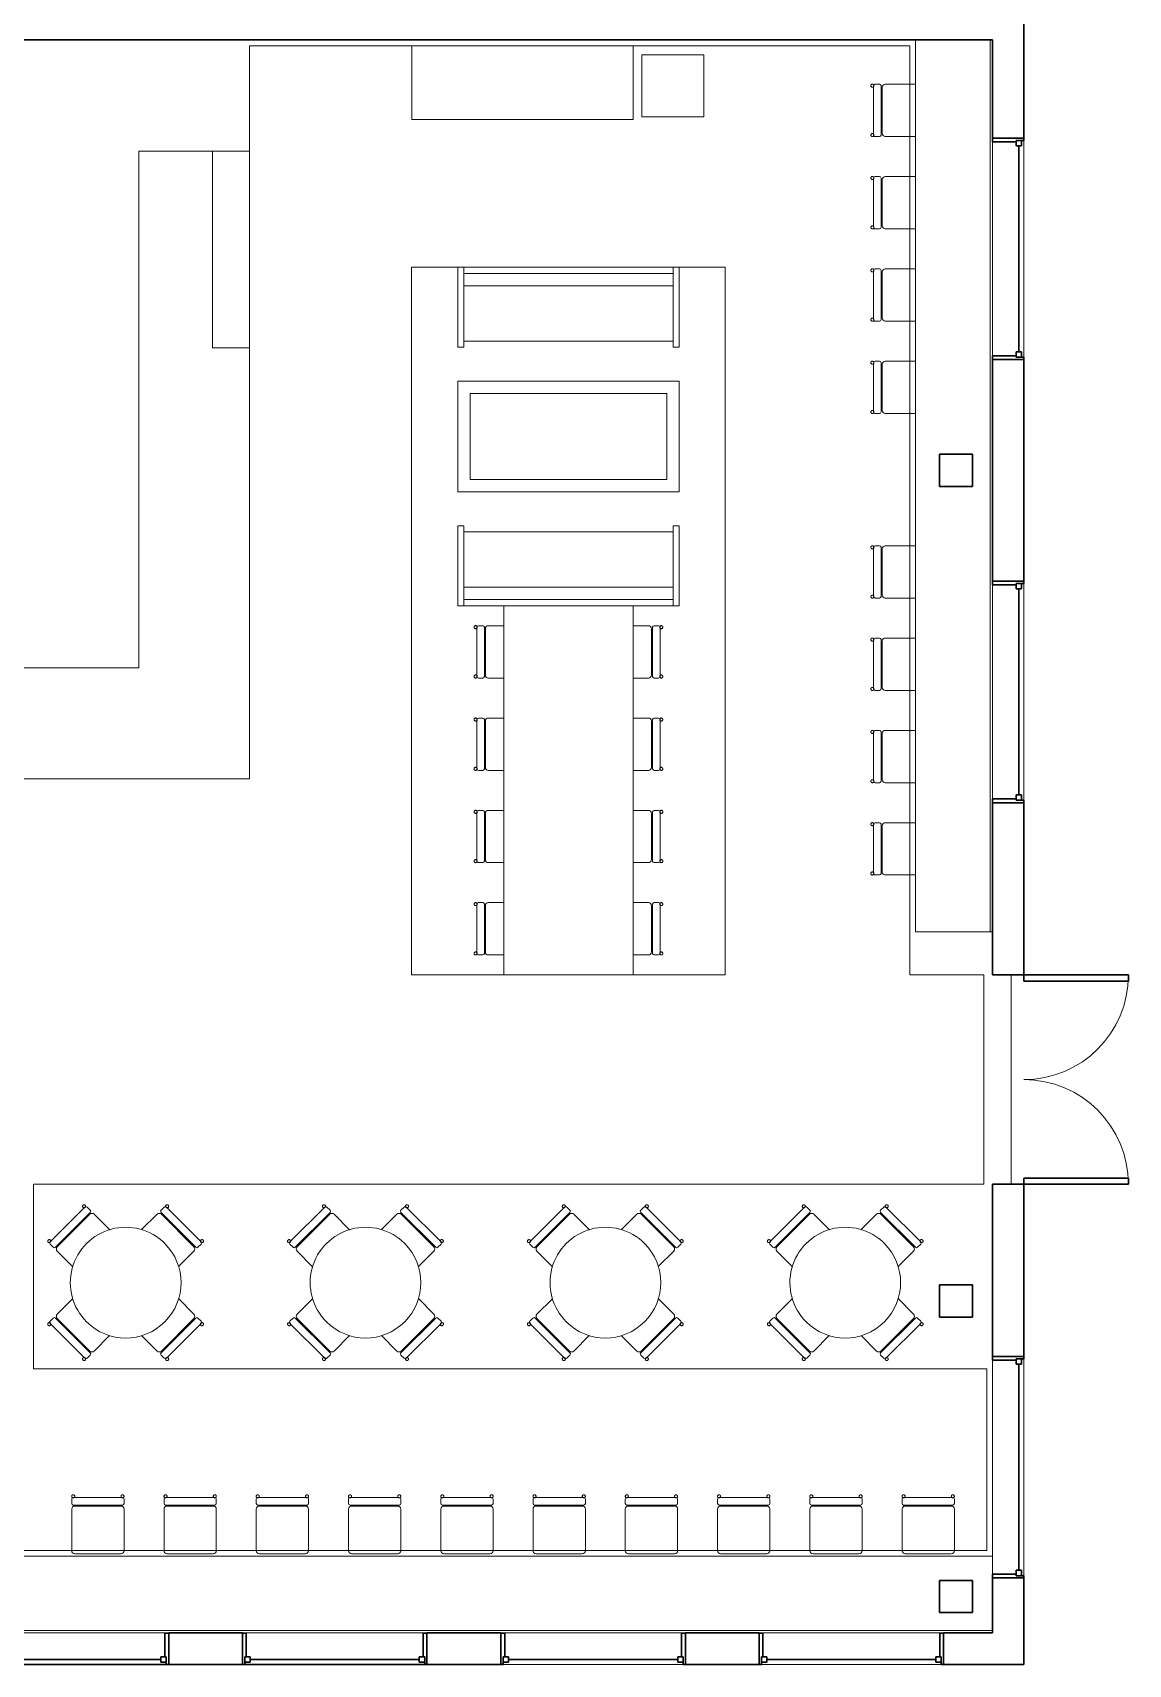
# Model space of a CAD drawing. Header units: millimetres. Extents: x 622 to 32901, y -1338 to 30648.
# Drawn here: x 23122 to 32172, y -343 to 13127 of the extents above; entities that cross this region are included whole.
import ezdxf

# ---------------------------------------------------------------- set-up
doc = ezdxf.new("R2010")
doc.units = ezdxf.units.MM
doc.header["$MEASUREMENT"] = 0
for name, color, linetype, lineweight in [('A-000-M_MASS', 13, 'Continuous', 9), ('A-010-M_LINE-T', 151, 'Continuous', 9), ('A-200-M_WALL_EXT', 113, 'Continuous', 18), ('A-200-M_WALL_INT', 2, 'Continuous', 18), ('A-230-M_FLOOR', 192, 'Continuous', 18), ('A-314-M_WINDO_GLASS', 151, 'Continuous', 30), ('A-314-M_WINDOW', 151, 'Continuous', 18), ('A-314-M_WINDOW_FRM', 151, 'Continuous', 30), ('A-325-M_DOOR', 31, 'Continuous', 18), ('A-325-M_DOOR_PANEL', 31, 'Continuous', 18), ('A-700-M_FFE', 30, 'Continuous', 9), ('A-760-M_FFE_STORAGE', 31, 'Continuous', 9), ('L-910-M_SITE', 91, 'Continuous', 9), ('S-280-M_COLUMN', 52, 'Continuous', 18)]:
    doc.layers.add(name, color=color, linetype=linetype, lineweight=lineweight)

# ---------------------------------------------------------------- blocks, each defined once
blk = doc.blocks.new('Fixed - 60_ x 72_-458242-Level 1')
at = {"layer": 'A-314-M_WINDO_GLASS', "color": 55}
blk.add_line((-29, 3.47), (26, 3.47), dxfattribs=at)
at = {"layer": 'A-314-M_WINDOW_FRM', "color": 55}
for p, q in [((-31.5, 5.09), (-30.75, 5.09)), ((-30.75, 2.59), (-30.75, 5.09)), ((-30.75, 4.34), (-30.75, 2.59)), ((-30.75, 4.34), (-29, 4.34)), ((-30.75, 2.59), (-29, 2.59)), ((-30.75, 2.59), (-30.25, 2.59)), ((-30.25, -5.09), (-30.25, 2.59)), ((-29, 4.34), (-29, 2.59)), ((26, 4.34), (26, 2.59)), ((27.75, 4.34), (26, 4.34)), ((27.75, 2.59), (26, 2.59)), ((27.25, 2.59), (27.75, 2.59)), ((27.25, 2.59), (27.25, -5.09)), ((27.75, 2.59), (27.75, 5.09)), ((28.5, 5.09), (27.75, 5.09)), ((27.75, 4.34), (27.75, 2.59)), ((-30.25, -5.09), (-31.5, -5.09)), ((27.25, -5.09), (28.5, -5.09))]:
    blk.add_line(p, q, dxfattribs=at)
blk = doc.blocks.new('Fixed - 72_ x 72_-458176-Level 1')
at = {"layer": 'A-314-M_WINDO_GLASS', "color": 55}
blk.add_line((-35, 3.47), (32, 3.47), dxfattribs=at)
at = {"layer": 'A-314-M_WINDOW_FRM', "color": 55}
for p, q in [((-37.5, 5.09), (-36.75, 5.09)), ((-36.75, 2.59), (-36.75, 5.09)), ((-36.75, 4.34), (-36.75, 2.59)), ((-36.75, 4.34), (-35, 4.34)), ((-36.75, 2.59), (-35, 2.59)), ((-36.75, 2.59), (-36.25, 2.59)), ((-36.25, -5.09), (-36.25, 2.59)), ((-35, 4.34), (-35, 2.59)), ((32, 4.34), (32, 2.59)), ((33.75, 4.34), (32, 4.34)), ((33.75, 2.59), (32, 2.59)), ((33.25, 2.59), (33.75, 2.59)), ((33.25, 2.59), (33.25, -5.09)), ((33.75, 2.59), (33.75, 5.09)), ((34.5, 5.09), (33.75, 5.09)), ((33.75, 4.34), (33.75, 2.59)), ((-36.25, -5.09), (-37.5, -5.09)), ((33.25, -5.09), (34.5, -5.09))]:
    blk.add_line(p, q, dxfattribs=at)
blk = doc.blocks.new('Door-Double-Glass - 68_ x 80_-458244-Level 1')
at = {"layer": 'A-325-M_DOOR', "color": 8}
for centre, start, end in [((-34, 5.19), 360, 90), ((34, 5.19), 90, 180)]:
    blk.add_arc(centre, 34, start, end, dxfattribs=at)
at = {"layer": 'A-325-M_DOOR_PANEL', "color": 55, "lineweight": 30}
for p, q in [((-34, 5.19), (-34, 39.19)), ((-34, 39.19), (-32, 39.19)), ((-32, 39.19), (-32, 5.19)), ((34, 39.19), (32, 39.19)), ((32, 39.19), (32, 5.19)), ((34, 5.19), (34, 39.19)), ((-32, 5.19), (-34, 5.19)), ((32, 5.19), (34, 5.19))]:
    blk.add_line(p, q, dxfattribs=at)
blk = doc.blocks.new('Counter Top_BVL - Cafe Bar-668300-Level 1')
at = {"layer": 'A-760-M_FFE_STORAGE'}
for p, q in [((28.61, 0), (-31.39, 0)), ((112.61, 0), (52.61, 0)), ((196.61, 0), (136.61, 0)), ((280.61, 0), (220.61, 0)), ((337.24, -6.62), (337.24, 0)), ((337.24, -0.75), (-47.26, -0.75)), ((-47.26, -17.87), (-47.26, -25)), ((337.24, -25), (337.24, -17.13)), ((-47.26, -25), (337.24, -25))]:
    blk.add_line(p, q, dxfattribs=at)
blk = doc.blocks.new('Glulam-Western Species-Column - 10_75x10_5-390985-Level 1')
at = {"layer": 'S-280-M_COLUMN', "color": 55, "lineweight": 30}
for p, q in [((5.375, 5.25), (-5.375, 5.25)), ((-5.375, 5.25), (-5.375, -5.25)), ((5.375, -5.25), (5.375, 5.25)), ((-5.375, -5.25), (5.375, -5.25))]:
    blk.add_line(p, q, dxfattribs=at)
blk = doc.blocks.new('Table-Dining Round w Chairs - 36_ Diameter-443376-Level 1')
at = {"layer": 'A-700-M_FFE'}
for start, end in [(90, 270), (270, 90)]:
    blk.add_arc((4.08, -7.28), 18, start, end, dxfattribs=at)
blk = doc.blocks.new('Chair-Breuer - Chair-Breuer-443338-Level 1')
at = {"layer": 'A-700-M_FFE'}
for p, q in [((-8.5, 2.06), (-8.5, -5)), ((8.5, -5), (8.5, 2.06)), ((-8.5, -6.85), (-8.5, -8.3)), ((8, -6.35), (-8, -6.35)), ((-8, -8.8), (8, -8.8)), ((-7.5, -6), (7.5, -6)), ((8.5, -8.3), (8.5, -6.85))]:
    blk.add_line(p, q, dxfattribs=at)
for centre, radius, start, end in [((-7.5, -5), 1, 180, 270), ((7.5, -5), 1, 270, 360), ((-8, -6.85), 0.5, 90, 180), ((-8, -8.3), 0.5, 180, 270), ((8, -6.85), 0.5, 0, 90), ((8, -8.3), 0.5, 270, 0)]:
    blk.add_arc(centre, radius, start, end, dxfattribs=at)
for points in [[(-8.01, -8.68), (-8.05, -8.68), (-8.13, -8.68), (-8.25, -8.73), (-8.35, -8.8), (-8.45, -8.92), (-8.53, -9.11), (-8.5, -9.33), (-8.41, -9.49), (-8.3, -9.59), (-8.16, -9.66), (-8.06, -9.67), (-8.01, -9.67)], [(-8.01, -9.67), (-7.97, -9.67), (-7.89, -9.66), (-7.78, -9.62), (-7.68, -9.55), (-7.57, -9.43), (-7.49, -9.24), (-7.52, -9.02), (-7.61, -8.86), (-7.72, -8.76), (-7.86, -8.69), (-7.96, -8.68), (-8.01, -8.68)], [(8.02, -8.68), (7.98, -8.68), (7.9, -8.68), (7.79, -8.73), (7.69, -8.8), (7.58, -8.92), (7.5, -9.11), (7.53, -9.33), (7.62, -9.49), (7.73, -9.59), (7.87, -9.66), (7.97, -9.67), (8.02, -9.67)], [(8.02, -9.67), (8.06, -9.67), (8.14, -9.66), (8.26, -9.62), (8.36, -9.55), (8.46, -9.43), (8.54, -9.24), (8.51, -9.02), (8.42, -8.86), (8.31, -8.76), (8.17, -8.69), (8.07, -8.68), (8.02, -8.68)]]:
    blk.add_open_spline(points, degree=3, knots=[0, 0, 0, 0, 0.076923, 0.153846, 0.230769, 0.307692, 0.461538, 0.615385, 0.711538, 0.807692, 0.903846, 1, 1, 1, 1], dxfattribs=at)
blk = doc.blocks.new('Chair-Breuer - Chair-Breuer-V8-Level 1')
at = {"layer": 'A-700-M_FFE'}
for p, q in [((-8.5, 2.13), (-8.5, -5)), ((8.5, -5), (8.5, 2.12)), ((-8.5, -6.85), (-8.5, -8.3)), ((8, -6.35), (-8, -6.35)), ((-8, -8.8), (8, -8.8)), ((-7.5, -6), (7.5, -6)), ((8.5, -8.3), (8.5, -6.85))]:
    blk.add_line(p, q, dxfattribs=at)
for centre, radius, start, end in [((-7.5, -5), 1, 180, 270), ((7.5, -5), 1, 270, 360), ((-8, -6.85), 0.5, 90, 180), ((-8, -8.3), 0.5, 180, 270), ((8, -6.85), 0.5, 0, 90), ((8, -8.3), 0.5, 270, 0)]:
    blk.add_arc(centre, radius, start, end, dxfattribs=at)
for points in [[(-8.01, -8.68), (-8.05, -8.68), (-8.13, -8.68), (-8.25, -8.73), (-8.35, -8.8), (-8.45, -8.92), (-8.53, -9.11), (-8.5, -9.33), (-8.41, -9.49), (-8.3, -9.59), (-8.16, -9.66), (-8.06, -9.67), (-8.01, -9.67)], [(-8.01, -9.67), (-7.97, -9.67), (-7.89, -9.66), (-7.78, -9.62), (-7.68, -9.55), (-7.57, -9.43), (-7.49, -9.24), (-7.52, -9.02), (-7.61, -8.86), (-7.72, -8.76), (-7.86, -8.69), (-7.96, -8.68), (-8.01, -8.68)], [(8.02, -8.68), (7.98, -8.68), (7.9, -8.68), (7.79, -8.73), (7.69, -8.8), (7.58, -8.92), (7.5, -9.11), (7.53, -9.33), (7.62, -9.49), (7.73, -9.59), (7.87, -9.66), (7.97, -9.67), (8.02, -9.67)], [(8.02, -9.67), (8.06, -9.67), (8.14, -9.66), (8.26, -9.62), (8.36, -9.55), (8.46, -9.43), (8.54, -9.24), (8.51, -9.02), (8.42, -8.86), (8.31, -8.76), (8.17, -8.69), (8.07, -8.68), (8.02, -8.68)]]:
    blk.add_open_spline(points, degree=3, knots=[0, 0, 0, 0, 0.076923, 0.153846, 0.230769, 0.307692, 0.461538, 0.615385, 0.711538, 0.807692, 0.903846, 1, 1, 1, 1], dxfattribs=at)
blk = doc.blocks.new('Counter Top_BVL - Cafe Bar-668329-Level 1')
at = {"layer": 'A-760-M_FFE_STORAGE'}
for p, q in [((56.61, 0), (-15.39, 0)), ((200.61, 0), (128.61, 0)), ((242.61, -25), (242.61, 0)), ((242.61, -0.75), (-47.26, -0.75)), ((-47.26, -25), (242.61, -25))]:
    blk.add_line(p, q, dxfattribs=at)
blk = doc.blocks.new('Sofa - 72_-445384-Level 1')
at = {"layer": 'A-700-M_FFE'}
for p, q in [((38.77, 18.75), (-33.23, 18.75)), ((-33.23, 18.75), (-33.23, -7.25)), ((-33.23, -7.25), (-33.23, 18.75)), ((-33.23, 18.75), (-31.23, 18.75)), ((-31.23, 18.75), (-31.23, -5.2)), ((-31.23, 16.75), (-31.23, 18.75)), ((-31.23, 18.75), (36.77, 18.75)), ((36.77, 16.75), (-31.23, 16.75)), ((36.77, -5.2), (36.77, 18.75)), ((36.77, 18.75), (38.77, 18.75)), ((36.77, 18.75), (36.77, 16.75)), ((38.77, -7.25), (38.77, 18.75)), ((38.77, 18.75), (38.77, -7.25)), ((-31.23, 12.75), (36.77, 12.75)), ((-31.23, -7.25), (-31.23, -5.25)), ((-31.23, -5.25), (36.77, -5.25)), ((36.77, -5.25), (36.77, -7.25)), ((-33.23, -7.25), (-31.23, -7.25)), ((-31.23, -7.25), (-33.23, -7.25)), ((36.77, -7.25), (38.77, -7.25)), ((38.77, -7.25), (36.77, -7.25))]:
    blk.add_line(p, q, dxfattribs=at)
blk = doc.blocks.new('Table-Coffee - 36_ x 72_ x 18_-446254-Level 1')
at = {"layer": 'A-700-M_FFE'}
for p, q in [((36.72, 21.75), (-35.28, 21.75)), ((-35.28, 21.75), (-35.28, -14.25)), ((36.72, -14.25), (36.72, 21.75)), ((-31.28, -10.25), (-31.28, 17.75)), ((-31.28, 17.75), (32.72, 17.75)), ((32.72, 17.75), (32.72, -10.25)), ((32.72, -10.25), (-31.28, -10.25)), ((-35.28, -14.25), (36.72, -14.25))]:
    blk.add_line(p, q, dxfattribs=at)
blk = doc.blocks.new('Table-Rectangular - 120_ x 42_-451085-Level 1')
at = {"layer": 'A-700-M_FFE'}
for p, q in [((60, 21), (-60, 21)), ((-60, 21), (-60, -21)), ((-60, -21), (60, -21))]:
    blk.add_line(p, q, dxfattribs=at)
blk = doc.blocks.new('Chair-Breuer - Chair-Breuer-V9-Level 1')
at = {"layer": 'A-700-M_FFE'}
for p, q in [((-8.5, 0), (-8.5, -5)), ((8.5, -5), (8.5, 0)), ((-8.5, -6.85), (-8.5, -8.3)), ((8, -6.35), (-8, -6.35)), ((-8, -8.8), (8, -8.8)), ((-7.5, -6), (7.5, -6)), ((8.5, -8.3), (8.5, -6.85))]:
    blk.add_line(p, q, dxfattribs=at)
for centre, radius, start, end in [((-7.5, -5), 1, 180, 270), ((7.5, -5), 1, 270, 360), ((-8, -6.85), 0.5, 90, 180), ((-8, -8.3), 0.5, 180, 270), ((8, -6.85), 0.5, 0, 90), ((8, -8.3), 0.5, 270, 0)]:
    blk.add_arc(centre, radius, start, end, dxfattribs=at)
for points in [[(-8.01, -8.68), (-8.05, -8.68), (-8.13, -8.68), (-8.25, -8.73), (-8.35, -8.8), (-8.45, -8.92), (-8.53, -9.11), (-8.5, -9.33), (-8.41, -9.49), (-8.3, -9.59), (-8.16, -9.66), (-8.06, -9.67), (-8.01, -9.67)], [(-8.01, -9.67), (-7.97, -9.67), (-7.89, -9.66), (-7.78, -9.62), (-7.68, -9.55), (-7.57, -9.43), (-7.49, -9.24), (-7.52, -9.02), (-7.61, -8.86), (-7.72, -8.76), (-7.86, -8.69), (-7.96, -8.68), (-8.01, -8.68)], [(8.02, -8.68), (7.98, -8.68), (7.9, -8.68), (7.79, -8.73), (7.69, -8.8), (7.58, -8.92), (7.5, -9.11), (7.53, -9.33), (7.62, -9.49), (7.73, -9.59), (7.87, -9.66), (7.97, -9.67), (8.02, -9.67)], [(8.02, -9.67), (8.06, -9.67), (8.14, -9.66), (8.26, -9.62), (8.36, -9.55), (8.46, -9.43), (8.54, -9.24), (8.51, -9.02), (8.42, -8.86), (8.31, -8.76), (8.17, -8.69), (8.07, -8.68), (8.02, -8.68)]]:
    blk.add_open_spline(points, degree=3, knots=[0, 0, 0, 0, 0.076923, 0.153846, 0.230769, 0.307692, 0.461538, 0.615385, 0.711538, 0.807692, 0.903846, 1, 1, 1, 1], dxfattribs=at)
blk = doc.blocks.new('Chair-Breuer - Chair-Breuer-452360-Level 1')
at = {"layer": 'A-700-M_FFE'}
for p, q in [((-8.5, 6.85), (-8.5, 8.3)), ((-8, 8.8), (8, 8.8)), ((8, 6.35), (-8, 6.35)), ((-7.5, 6), (7.5, 6)), ((8.5, 8.3), (8.5, 6.85)), ((-8.5, 0), (-8.5, 5)), ((8.5, 5), (8.5, 0))]:
    blk.add_line(p, q, dxfattribs=at)
for centre, radius, start, end in [((-8, 8.3), 0.5, 90, 180), ((-8, 6.85), 0.5, 180, 270), ((-7.5, 5), 1, 90, 180), ((7.5, 5), 1, 0, 90), ((8, 8.3), 0.5, 360, 90), ((8, 6.85), 0.5, 270, 360)]:
    blk.add_arc(centre, radius, start, end, dxfattribs=at)
for points in [[(-8.01, 8.68), (-8.06, 8.68), (-8.16, 8.69), (-8.3, 8.76), (-8.41, 8.86), (-8.5, 9.02), (-8.53, 9.24), (-8.45, 9.43), (-8.35, 9.55), (-8.25, 9.62), (-8.13, 9.66), (-8.05, 9.67), (-8.01, 9.67)], [(-8.01, 9.67), (-7.96, 9.67), (-7.86, 9.66), (-7.72, 9.59), (-7.61, 9.49), (-7.52, 9.33), (-7.49, 9.11), (-7.57, 8.92), (-7.68, 8.8), (-7.78, 8.73), (-7.89, 8.68), (-7.97, 8.68), (-8.01, 8.68)], [(8.02, 8.68), (7.97, 8.68), (7.87, 8.69), (7.73, 8.76), (7.62, 8.86), (7.53, 9.02), (7.5, 9.24), (7.58, 9.43), (7.69, 9.55), (7.79, 9.62), (7.9, 9.66), (7.98, 9.67), (8.02, 9.67)], [(8.02, 9.67), (8.07, 9.67), (8.17, 9.66), (8.31, 9.59), (8.42, 9.49), (8.51, 9.33), (8.54, 9.11), (8.46, 8.92), (8.36, 8.8), (8.26, 8.73), (8.14, 8.68), (8.06, 8.68), (8.02, 8.68)]]:
    blk.add_open_spline(points, degree=3, knots=[-1, -1, -1, -1, -0.903846, -0.807692, -0.711538, -0.615385, -0.461538, -0.307692, -0.230769, -0.153846, -0.076923, 0, 0, 0, 0], dxfattribs=at)
blk = doc.blocks.new('Placeholder_BVL - Bussing Table-453282-Level 1')
at = {"layer": 'A-000-M_MASS'}
for p, q in [((36, 12), (-36, 12)), ((-36, 12), (-36, -12)), ((36, -12), (36, 12)), ((-36, -12), (36, -12))]:
    blk.add_line(p, q, dxfattribs=at)
blk = doc.blocks.new('Trash Can - Trash Can-454060-Level 1')
at = {"layer": 'L-910-M_SITE'}
for p, q in [((-10.09, 10), (-10.09, -10.09)), ((9.99, 10), (-10.09, 10)), ((9.99, -10.09), (9.99, 10)), ((-10.09, -10.09), (9.99, -10.09))]:
    blk.add_line(p, q, dxfattribs=at)
blk = doc.blocks.new('Chair-Breuer - Chair-Breuer-V10-Level 1')
at = {"layer": 'A-700-M_FFE'}
for p, q in [((-8.5, 4.87), (-8.5, 3)), ((-8.5, 3), (-8.5, -5)), ((8.5, 3), (8.5, 4.87)), ((8.5, -5), (8.5, 3)), ((-8.5, -6.85), (-8.5, -8.3)), ((8, -6.35), (-8, -6.35)), ((-8, -8.8), (8, -8.8)), ((-7.5, -6), (7.5, -6)), ((8.5, -8.3), (8.5, -6.85))]:
    blk.add_line(p, q, dxfattribs=at)
for centre, radius, start, end in [((-7.5, -5), 1, 180, 270), ((7.5, -5), 1, 270, 360), ((-8, -6.85), 0.5, 90, 180), ((-8, -8.3), 0.5, 180, 270), ((8, -6.85), 0.5, 0, 90), ((8, -8.3), 0.5, 270, 0)]:
    blk.add_arc(centre, radius, start, end, dxfattribs=at)
for points in [[(-8.01, -8.68), (-8.05, -8.68), (-8.13, -8.68), (-8.25, -8.73), (-8.35, -8.8), (-8.45, -8.92), (-8.53, -9.11), (-8.5, -9.33), (-8.41, -9.49), (-8.3, -9.59), (-8.16, -9.66), (-8.06, -9.67), (-8.01, -9.67)], [(-8.01, -9.67), (-7.97, -9.67), (-7.89, -9.66), (-7.78, -9.62), (-7.68, -9.55), (-7.57, -9.43), (-7.49, -9.24), (-7.52, -9.02), (-7.61, -8.86), (-7.72, -8.76), (-7.86, -8.69), (-7.96, -8.68), (-8.01, -8.68)], [(8.02, -8.68), (7.98, -8.68), (7.9, -8.68), (7.79, -8.73), (7.69, -8.8), (7.58, -8.92), (7.5, -9.11), (7.53, -9.33), (7.62, -9.49), (7.73, -9.59), (7.87, -9.66), (7.97, -9.67), (8.02, -9.67)], [(8.02, -9.67), (8.06, -9.67), (8.14, -9.66), (8.26, -9.62), (8.36, -9.55), (8.46, -9.43), (8.54, -9.24), (8.51, -9.02), (8.42, -8.86), (8.31, -8.76), (8.17, -8.69), (8.07, -8.68), (8.02, -8.68)]]:
    blk.add_open_spline(points, degree=3, knots=[0, 0, 0, 0, 0.076923, 0.153846, 0.230769, 0.307692, 0.461538, 0.615385, 0.711538, 0.807692, 0.903846, 1, 1, 1, 1], dxfattribs=at)
blk = doc.blocks.new('Chair-Breuer - Chair-Breuer-V11-Level 1')
at = {"layer": 'A-700-M_FFE'}
for p, q in [((-8.5, 4.87), (-8.5, 3)), ((-8.5, 3), (-8.5, -5)), ((8.5, 3), (8.5, 4.87)), ((8.5, -5), (8.5, 3)), ((-8.5, -6.85), (-8.5, -8.3)), ((8, -6.35), (-8, -6.35)), ((-8, -8.8), (8, -8.8)), ((-7.5, -6), (7.5, -6)), ((8.5, -8.3), (8.5, -6.85))]:
    blk.add_line(p, q, dxfattribs=at)
for centre, radius, start, end in [((-7.5, -5), 1, 180, 270), ((7.5, -5), 1, 330, 360), ((-8, -6.85), 0.5, 90, 180), ((-8, -8.3), 0.5, 180, 270), ((7.5, -5), 1, 270, 328.8037), ((8, -6.85), 0.5, 0, 90), ((8, -8.3), 0.5, 270, 0)]:
    blk.add_arc(centre, radius, start, end, dxfattribs=at)
for points in [[(-8.01, -8.68), (-8.05, -8.68), (-8.13, -8.68), (-8.25, -8.73), (-8.35, -8.8), (-8.45, -8.92), (-8.53, -9.11), (-8.5, -9.33), (-8.41, -9.49), (-8.3, -9.59), (-8.16, -9.66), (-8.06, -9.67), (-8.01, -9.67)], [(-8.01, -9.67), (-7.97, -9.67), (-7.89, -9.66), (-7.78, -9.62), (-7.68, -9.55), (-7.57, -9.43), (-7.49, -9.24), (-7.52, -9.02), (-7.61, -8.86), (-7.72, -8.76), (-7.86, -8.69), (-7.96, -8.68), (-8.01, -8.68)], [(8.02, -8.68), (7.98, -8.68), (7.9, -8.68), (7.79, -8.73), (7.69, -8.8), (7.58, -8.92), (7.5, -9.11), (7.53, -9.33), (7.62, -9.49), (7.73, -9.59), (7.87, -9.66), (7.97, -9.67), (8.02, -9.67)], [(8.02, -9.67), (8.06, -9.67), (8.14, -9.66), (8.26, -9.62), (8.36, -9.55), (8.46, -9.43), (8.54, -9.24), (8.51, -9.02), (8.42, -8.86), (8.31, -8.76), (8.17, -8.69), (8.07, -8.68), (8.02, -8.68)]]:
    blk.add_open_spline(points, degree=3, knots=[0, 0, 0, 0, 0.076923, 0.153846, 0.230769, 0.307692, 0.461538, 0.615385, 0.711538, 0.807692, 0.903846, 1, 1, 1, 1], dxfattribs=at)
blk = doc.blocks.new('Chair-Breuer - Chair-Breuer-V12-Level 1')
at = {"layer": 'A-700-M_FFE'}
for p, q in [((-8.5, 8.5), (-8.5, 8.39)), ((-8.5, 8.39), (-8.5, -5)), ((7.5, 9.5), (-7.5, 9.5)), ((8.5, 8.39), (8.5, 8.5)), ((8.5, -5), (8.5, 8.39)), ((-8.5, -6.85), (-8.5, -8.3)), ((8, -6.35), (-8, -6.35)), ((-8, -8.8), (8, -8.8)), ((-7.5, -6), (7.5, -6)), ((8.5, -8.3), (8.5, -6.85))]:
    blk.add_line(p, q, dxfattribs=at)
for centre, radius, start, end in [((-7.5, 8.5), 1, 90, 180), ((7.5, 8.5), 1, 360, 90), ((-7.5, -5), 1, 180, 270), ((7.5, -5), 1, 270, 360), ((-8, -6.85), 0.5, 90, 180), ((-8, -8.3), 0.5, 180, 270), ((8, -6.85), 0.5, 0, 90), ((8, -8.3), 0.5, 270, 0)]:
    blk.add_arc(centre, radius, start, end, dxfattribs=at)
for points in [[(-8.01, -8.68), (-8.05, -8.68), (-8.13, -8.68), (-8.25, -8.73), (-8.35, -8.8), (-8.45, -8.92), (-8.53, -9.11), (-8.5, -9.33), (-8.41, -9.49), (-8.3, -9.59), (-8.16, -9.66), (-8.06, -9.67), (-8.01, -9.67)], [(-8.01, -9.67), (-7.97, -9.67), (-7.89, -9.66), (-7.78, -9.62), (-7.68, -9.55), (-7.57, -9.43), (-7.49, -9.24), (-7.52, -9.02), (-7.61, -8.86), (-7.72, -8.76), (-7.86, -8.69), (-7.96, -8.68), (-8.01, -8.68)], [(8.02, -8.68), (7.98, -8.68), (7.9, -8.68), (7.79, -8.73), (7.69, -8.8), (7.58, -8.92), (7.5, -9.11), (7.53, -9.33), (7.62, -9.49), (7.73, -9.59), (7.87, -9.66), (7.97, -9.67), (8.02, -9.67)], [(8.02, -9.67), (8.06, -9.67), (8.14, -9.66), (8.26, -9.62), (8.36, -9.55), (8.46, -9.43), (8.54, -9.24), (8.51, -9.02), (8.42, -8.86), (8.31, -8.76), (8.17, -8.69), (8.07, -8.68), (8.02, -8.68)]]:
    blk.add_open_spline(points, degree=3, knots=[0, 0, 0, 0, 0.076923, 0.153846, 0.230769, 0.307692, 0.461538, 0.615385, 0.711538, 0.807692, 0.903846, 1, 1, 1, 1], dxfattribs=at)
blk = doc.blocks.new('Cafe Counter_BVL - Cafe Counter_BVL-522763-Level 1')
at = {"layer": 'A-760-M_FFE_STORAGE'}
for p, q in [((-119.26, 84), (-119.26, -24)), ((-83.26, 84), (-119.26, 84)), ((-83.26, 12), (-83.26, 84)), ((84.74, 12), (-83.26, 12)), ((84.74, -12), (84.74, 12)), ((84.74, -12), (20.74, -12)), ((20.74, -12), (20.74, -24)), ((84.74, -24), (84.74, -12)), ((-119.26, -24), (20.74, -24)), ((20.74, -24), (84.74, -24))]:
    blk.add_line(p, q, dxfattribs=at)

msp = doc.modelspace()

# ---------------------------------------------------------------- linework, layer by layer
at = {"layer": 'A-010-M_LINE-T'}
for p, q in [((24912, 13019), (24912, 6967)), ((30367, 13019), (24912, 13019)), ((30367, 5348), (30367, 13019)), ((26252, 11190), (28843, 11190)), ((26252, 5348), (26252, 11190)), ((28843, 11190), (28843, 5348)), ((24912, 6967), (21299, 6967)), ((28843, 5348), (26252, 5348)), ((30977, 5348), (30367, 5348)), ((30977, 3621), (30977, 5348)), ((23128, 2097), (23128, 3621)), ((23128, 3621), (30977, 3621)), ((31002, 2097), (23128, 2097)), ((31002, 598), (31002, 2097)), ((21299, 598), (31002, 598))]:
    msp.add_line(p, q, dxfattribs=at)
at = {"layer": 'A-200-M_WALL_EXT', "color": 55, "lineweight": 30}
for p, q in [((31308, 12257), (31308, 13203)), ((31050, 13067), (31050, 12257)), ((31050, 12257), (31308, 12257)), ((31050, 10428), (31050, 8599)), ((31308, 10428), (31050, 10428)), ((31308, 8599), (31308, 10428)), ((31050, 8599), (31308, 8599)), ((31050, 6770), (31050, 5348)), ((31308, 6770), (31050, 6770)), ((31308, 5348), (31308, 6770)), ((31050, 5348), (31308, 5348)), ((31050, 3621), (31050, 2198)), ((31308, 3621), (31050, 3621)), ((31308, 2198), (31308, 3621)), ((31050, 2198), (31308, 2198)), ((31050, 370), (31050, -84)), ((31308, 370), (31050, 370)), ((31308, -343), (31308, 370)), ((24855, -84), (24246, -84)), ((24246, -84), (24246, -343)), ((24855, -343), (24855, -84)), ((26989, -84), (26379, -84)), ((26379, -84), (26379, -343)), ((26989, -343), (26989, -84)), ((29122, -84), (28513, -84)), ((28513, -84), (28513, -343)), ((29122, -343), (29122, -84)), ((31050, -84), (30646, -84)), ((30646, -84), (30646, -343)), ((622, -343), (26470, -343)), ((24246, -343), (24855, -343)), ((26379, -343), (26989, -343)), ((28513, -343), (29122, -343)), ((30646, -343), (31308, -343))]:
    msp.add_line(p, q, dxfattribs=at)
at = {"layer": 'A-200-M_WALL_EXT', "color": 8}
for p, q in [((31308, 12257), (31308, 10428)), ((31308, 8599), (31308, 6770)), ((31050, 551), (31050, 2198)), ((31308, 2198), (31308, 370)), ((24246, -343), (22722, -343)), ((26379, -343), (24855, -343)), ((28513, -343), (26989, -343)), ((30646, -343), (29122, -343))]:
    msp.add_line(p, q, dxfattribs=at)
at = {"layer": 'A-200-M_WALL_INT', "color": 55, "lineweight": 30}
msp.add_line((21251, 13067), (31050, 13067), dxfattribs=at)
at = {"layer": 'A-230-M_FLOOR', "color": 8}
msp.add_line((31205, 3621), (31205, 5348), dxfattribs=at)

# ---------------------------------------------------------------- block references
at = {"layer": 'A-000-M_MASS', "xscale": 25.4, "yscale": 25.4, "zscale": 25.4}
msp.add_blockref('Placeholder_BVL - Bussing Table-453282-Level 1', (27167, 12714), dxfattribs=at)
at = {"layer": 'A-314-M_WINDOW', "color": 8, "xscale": 25.4, "yscale": 25.4, "zscale": 25.4}
for name, p, rotation in [('Fixed - 72_ x 72_-458176-Level 1', (31179, 11304), 269.9999999999999), ('Fixed - 72_ x 72_-458176-Level 1', (31179, 7647), 269.9999999999999), ('Fixed - 72_ x 72_-458176-Level 1', (31179, 1246), 269.9999999999999), ('Fixed - 60_ x 72_-458242-Level 1', (23445, -214), 180), ('Fixed - 60_ x 72_-458242-Level 1', (25579, -214), 180), ('Fixed - 60_ x 72_-458242-Level 1', (27713, -214), 180), ('Fixed - 60_ x 72_-458242-Level 1', (29846, -214), 180)]:
    msp.add_blockref(name, p, dxfattribs=dict(at, rotation=rotation))
at = {"layer": 'A-325-M_DOOR', "color": 8, "xscale": 25.4, "yscale": 25.4, "zscale": 25.4, "rotation": 269.9999999999999}
msp.add_blockref('Door-Double-Glass - 68_ x 80_-458244-Level 1', (31177, 4484), dxfattribs=at)
at = {"layer": 'A-700-M_FFE'}
for name, p, xscale, yscale, zscale, rotation in [('Chair-Breuer - Chair-Breuer-V10-Level 1', (30291, 12485), 25.4, 25.4, 25.4, 269.9999999999997), ('Chair-Breuer - Chair-Breuer-V10-Level 1', (30291, 11723), 25.4, 25.4, 25.4, 269.9999999999997), ('Chair-Breuer - Chair-Breuer-V10-Level 1', (30291, 10961), 25.4, 25.4, 25.4, 269.9999999999997), ('Chair-Breuer - Chair-Breuer-V10-Level 1', (30291, 10199), 25.4, 25.4, 25.4, 269.9999999999997), ('Sofa - 72_-445384-Level 1', (27618, 8872), 25.40000000000001, 25.40000000000001, 25.40000000000001, 180), ('Chair-Breuer - Chair-Breuer-V10-Level 1', (30291, 8675), 25.4, 25.4, 25.4, 269.9999999999997), ('Table-Rectangular - 120_ x 42_-451085-Level 1', (27548, 6872), 25.4, 25.4, 25.4, 90), ('Chair-Breuer - Chair-Breuer-452360-Level 1', (27014, 8015), 25.4, 25.4, 25.4, 90.0000000000001), ('Chair-Breuer - Chair-Breuer-V9-Level 1', (28081, 8015), 25.4, 25.4, 25.4, 89.9999999999999), ('Chair-Breuer - Chair-Breuer-V10-Level 1', (30291, 7913), 25.4, 25.4, 25.4, 269.9999999999997), ('Chair-Breuer - Chair-Breuer-452360-Level 1', (27014, 7253), 25.4, 25.4, 25.4, 90.0000000000001), ('Chair-Breuer - Chair-Breuer-V9-Level 1', (28081, 7253), 25.4, 25.4, 25.4, 89.9999999999999), ('Chair-Breuer - Chair-Breuer-V10-Level 1', (30291, 7151), 25.4, 25.4, 25.4, 269.9999999999997), ('Chair-Breuer - Chair-Breuer-452360-Level 1', (27014, 6491), 25.4, 25.4, 25.4, 90.0000000000001), ('Chair-Breuer - Chair-Breuer-V9-Level 1', (28081, 6491), 25.4, 25.4, 25.4, 89.9999999999999), ('Chair-Breuer - Chair-Breuer-V11-Level 1', (30291, 6389), 25.4, 25.4, 25.4, 269.9999999999997), ('Chair-Breuer - Chair-Breuer-452360-Level 1', (27014, 5729), 25.4, 25.4, 25.4, 90.0000000000001), ('Chair-Breuer - Chair-Breuer-V9-Level 1', (28081, 5729), 25.4, 25.4, 25.4, 89.9999999999999), ('Chair-Breuer - Chair-Breuer-V8-Level 1', (23568, 3130), 25.40000000000001, 25.40000000000001, 25.40000000000001, 224.9999999999948), ('Table-Dining Round w Chairs - 36_ Diameter-443376-Level 1', (23833, 2604), 25.40000000000001, 25.40000000000001, 25.40000000000001, 134.9999999999997), ('Chair-Breuer - Chair-Breuer-443338-Level 1', (24212, 3130), 25.40000000000001, 25.40000000000001, 25.40000000000001, 134.9999999999945), ('Chair-Breuer - Chair-Breuer-V8-Level 1', (25549, 3130), 25.40000000000001, 25.40000000000001, 25.40000000000001, 224.9999999999948), ('Table-Dining Round w Chairs - 36_ Diameter-443376-Level 1', (25814, 2604), 25.40000000000001, 25.40000000000001, 25.40000000000001, 134.9999999999997), ('Chair-Breuer - Chair-Breuer-443338-Level 1', (26193, 3130), 25.40000000000001, 25.40000000000001, 25.40000000000001, 134.9999999999945), ('Chair-Breuer - Chair-Breuer-V8-Level 1', (27530, 3130), 25.40000000000001, 25.40000000000001, 25.40000000000001, 224.9999999999948), ('Table-Dining Round w Chairs - 36_ Diameter-443376-Level 1', (27795, 2604), 25.40000000000001, 25.40000000000001, 25.40000000000001, 134.9999999999997), ('Chair-Breuer - Chair-Breuer-443338-Level 1', (28174, 3130), 25.40000000000001, 25.40000000000001, 25.40000000000001, 134.9999999999945), ('Chair-Breuer - Chair-Breuer-V8-Level 1', (29512, 3130), 25.40000000000001, 25.40000000000001, 25.40000000000001, 224.9999999999948), ('Table-Dining Round w Chairs - 36_ Diameter-443376-Level 1', (29776, 2604), 25.40000000000001, 25.40000000000001, 25.40000000000001, 134.9999999999997), ('Chair-Breuer - Chair-Breuer-443338-Level 1', (30155, 3130), 25.40000000000001, 25.40000000000001, 25.40000000000001, 134.9999999999945), ('Chair-Breuer - Chair-Breuer-443338-Level 1', (23568, 2486), 25.40000000000001, 25.40000000000001, 25.40000000000001, 314.9999999999948), ('Chair-Breuer - Chair-Breuer-V8-Level 1', (24212, 2486), 25.40000000000001, 25.40000000000001, 25.40000000000001, 44.99999999999472), ('Chair-Breuer - Chair-Breuer-443338-Level 1', (25549, 2486), 25.40000000000001, 25.40000000000001, 25.40000000000001, 314.9999999999948), ('Chair-Breuer - Chair-Breuer-V8-Level 1', (26193, 2486), 25.40000000000001, 25.40000000000001, 25.40000000000001, 44.99999999999472), ('Chair-Breuer - Chair-Breuer-443338-Level 1', (27530, 2486), 25.40000000000001, 25.40000000000001, 25.40000000000001, 314.9999999999948), ('Chair-Breuer - Chair-Breuer-V8-Level 1', (28174, 2486), 25.40000000000001, 25.40000000000001, 25.40000000000001, 44.99999999999472), ('Chair-Breuer - Chair-Breuer-443338-Level 1', (29512, 2486), 25.40000000000001, 25.40000000000001, 25.40000000000001, 314.9999999999948), ('Chair-Breuer - Chair-Breuer-V8-Level 1', (30155, 2486), 25.40000000000001, 25.40000000000001, 25.40000000000001, 44.99999999999472), ('Chair-Breuer - Chair-Breuer-V12-Level 1', (23661, 811), 25.4, 25.4, 25.4, 180), ('Chair-Breuer - Chair-Breuer-V12-Level 1', (24423, 811), 25.4, 25.4, 25.4, 180), ('Chair-Breuer - Chair-Breuer-V12-Level 1', (25185, 811), 25.4, 25.4, 25.4, 180), ('Chair-Breuer - Chair-Breuer-V12-Level 1', (25947, 811), 25.4, 25.4, 25.4, 180), ('Chair-Breuer - Chair-Breuer-V12-Level 1', (26709, 811), 25.4, 25.4, 25.4, 180), ('Chair-Breuer - Chair-Breuer-V12-Level 1', (27471, 811), 25.4, 25.4, 25.4, 180), ('Chair-Breuer - Chair-Breuer-V12-Level 1', (28233, 811), 25.4, 25.4, 25.4, 180), ('Chair-Breuer - Chair-Breuer-V12-Level 1', (28995, 811), 25.4, 25.4, 25.4, 180), ('Chair-Breuer - Chair-Breuer-V12-Level 1', (29757, 811), 25.4, 25.4, 25.4, 180), ('Chair-Breuer - Chair-Breuer-V12-Level 1', (30519, 811), 25.4, 25.4, 25.4, 180)]:
    msp.add_blockref(name, p, dxfattribs=dict(at, xscale=xscale, yscale=yscale, zscale=zscale, rotation=rotation))
at = {"layer": 'A-700-M_FFE', "xscale": 25.4, "yscale": 25.4, "zscale": 25.4}
for name, p in [('Sofa - 72_-445384-Level 1', (27477, 10714)), ('Table-Coffee - 36_ x 72_ x 18_-446254-Level 1', (27529, 9698))]:
    msp.add_blockref(name, p, dxfattribs=at)
at = {"layer": 'A-760-M_FFE_STORAGE'}
for name, p, xscale, yscale, zscale, rotation in [('Counter Top_BVL - Cafe Bar-668329-Level 1', (31050, 11866), 25.40000000000001, 25.40000000000001, 25.40000000000001, 269.9999999999994), ('Cafe Counter_BVL - Cafe Counter_BVL-522763-Level 1', (24303, 9997), 25.4, 25.4, 25.4, 89.99999999999991), ('Counter Top_BVL - Cafe Bar-668300-Level 1', (29849, -84), 25.4, 25.4, 25.4, 180)]:
    msp.add_blockref(name, p, dxfattribs=dict(at, xscale=xscale, yscale=yscale, zscale=zscale, rotation=rotation))
at = {"layer": 'L-910-M_SITE', "xscale": 25.4, "yscale": 25.4, "zscale": 25.4}
msp.add_blockref('Trash Can - Trash Can-454060-Level 1', (28411, 12689), dxfattribs=at)
at = {"layer": 'S-280-M_COLUMN', "color": 8, "xscale": 25.4, "yscale": 25.4, "zscale": 25.4}
for p in [(30748, 9514), (30748, 2656), (30748, 217)]:
    msp.add_blockref('Glulam-Western Species-Column - 10_75x10_5-390985-Level 1', p, dxfattribs=at)

doc.saveas('drawing.dxf')
